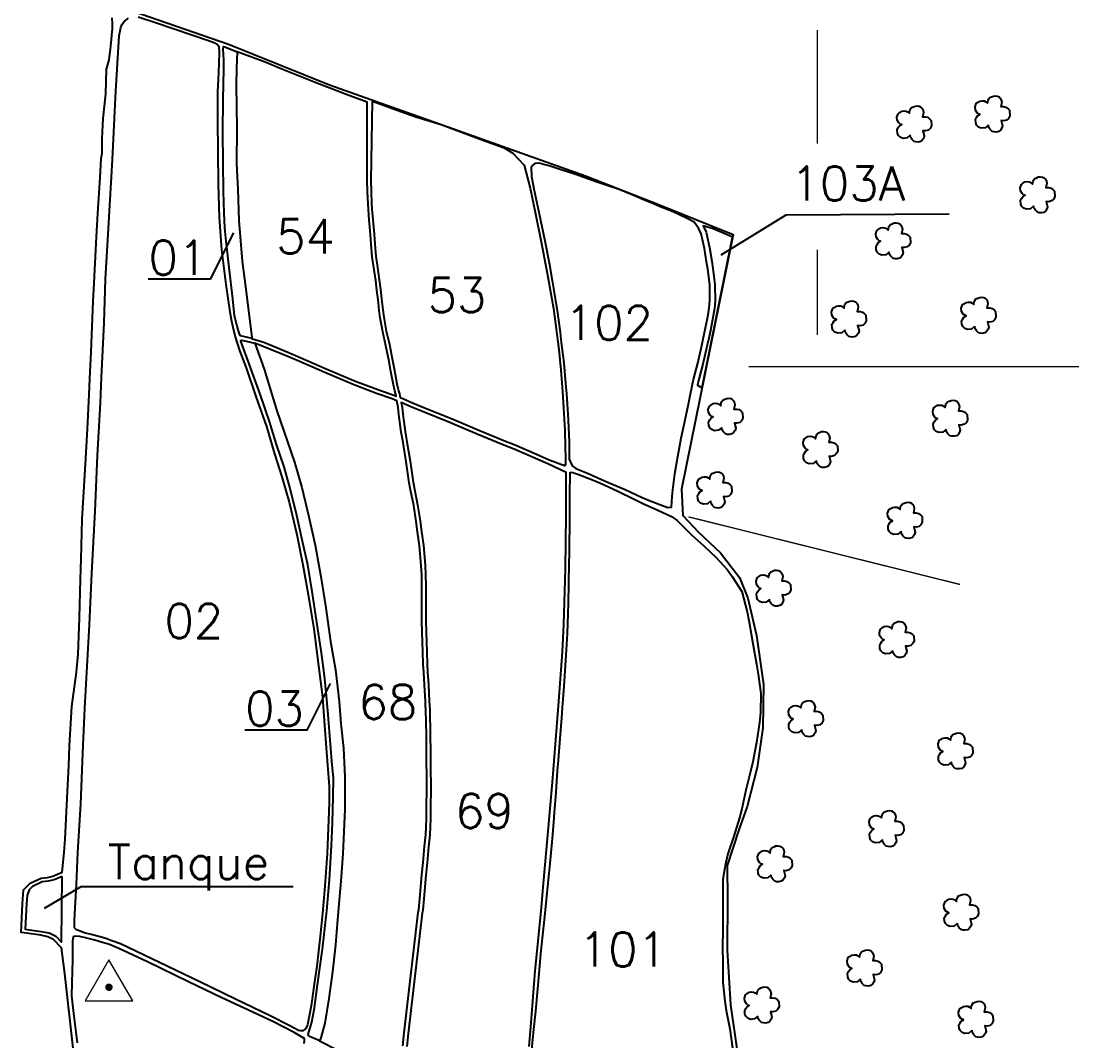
# Model space of a CAD drawing. Extents: x 724231 to 728431, y 7817664 to 7823604.
# Drawn here: x 725996 to 726793, y 7821088 to 7821862 of the extents above; entities that cross this region are included whole.
import ezdxf
from ezdxf.enums import TextEntityAlignment as Align

# ---------------------------------------------------------------- set-up
doc = ezdxf.new("R2010")
doc.units = 0
doc.header["$MEASUREMENT"] = 0
doc.linetypes.add('CONTINUO', pattern=[0])
for name, color, linetype, lineweight in [('0114000626', 1, 'Continuous', 25), ('0114000626001', 5, 'Continuous', 25), ('0114000626002', 5, 'Continuous', 25), ('0114000626003', 5, 'Continuous', 25), ('0114000626005', 5, 'Continuous', 25), ('0114000626053', 5, 'Continuous', 25), ('0114000626054', 5, 'Continuous', 25), ('0114000626068', 5, 'Continuous', 25), ('0114000626069', 5, 'Continuous', 25), ('0114000626101', 5, 'Continuous', 25), ('0114000626102', 5, 'Continuous', 25), ('0114000626103', 5, 'Continuous', 25), ('MALHA', 8, 'Continuous', 9), ('TEXTO_DIVERSOS', 7, 'Continuous', 5)]:
    doc.layers.add(name, color=color, linetype=linetype, lineweight=lineweight)
for name, color, linetype in [('_SIMBOLO ARVORE', 118, 'Continuous'), ('CERCA', 56, 'CONTINUO'), ('SEM PLANTIO', 30, 'Continuous'), ('TANQUE VINHAÇA', 7, 'Continuous'), ('texto', 7, 'Continuous'), ('TEXTO_NUN_TAL', 7, 'Continuous')]:
    doc.layers.add(name, color=color, linetype=linetype)
doc.styles.add('Simplex', font='simplex.shx')
doc.linetypes.add('CERCA_5000', pattern='A,25,-10,["+",Standard,S=8,R=45,X=-1.5,Y=-4.75],-4.5', length=39.5)

msp = doc.modelspace()

# ---------------------------------------------------------------- linework, layer by layer
at = {"linetype": 'Continuous'}
for points in [[(726527.11, 7821684.65), (726576.31, 7821715.16), (726699.94, 7821715.82)], [(726157.23, 7821701.46), (726139.53, 7821666.23), (726092.53, 7821666.23)], [(726230.51, 7821359.54), (726212.8, 7821324.31), (726165.8, 7821324.31)], [(726013.95, 7821189.26), (726041.65, 7821205.7), (726202.49, 7821205.7)]]:
    msp.add_lwpolyline(points, dxfattribs=at)
at = {"layer": '0114000626', "linetype": 'CONTINUO'}
msp.add_lwpolyline([(726073.72, 7821871.99), (726153.26, 7821844.5), (726229.98, 7821813.78), (726312.67, 7821784.35), (726424.15, 7821744.72), (726480.24, 7821722.73), (726536, 7821700.09), (726496.94, 7821507), (726497.97, 7821487.05), (726509.7, 7821474.32), (726526.46, 7821458.64), (726540.86, 7821440.12), (726547.15, 7821424.34), (726553.8, 7821396.12), (726559.05, 7821358.84), (726558.65, 7821325.86), (726554.31, 7821295.9), (726546.76, 7821266.37), (726540.38, 7821248.65), (726531.61, 7821221.5), (726531.87, 7821195.73), (726531.56, 7821157.41), (726534.18, 7821115.78), (726540.92, 7821068.61)], dxfattribs=at)
at = {"layer": '0114000626001', "linetype": 'Continuous'}
msp.add_lwpolyline([(726149.88, 7821832.56), (726149.21, 7821840.8), (726149.66, 7821842.64), (726150.66, 7821842.58), (726159.97, 7821838.72), (726159.35, 7821826.35), (726159.07, 7821813.38), (726159.63, 7821780.58), (726159.54, 7821754.06), (726160.35, 7821734.53), (726161.26, 7821710.74), (726163.69, 7821679.81), (726167.01, 7821654.66), (726171.08, 7821622.12), (726170.78, 7821621.46), (726169.07, 7821621.73), (726162.37, 7821623.4), (726161.66, 7821624.48), (726159.85, 7821630.56), (726157.98, 7821638.55), (726156.59, 7821651.45), (726153.91, 7821675.09), (726151.51, 7821695.04), (726150.69, 7821705.32), (726150.17, 7821716.67), (726149.69, 7821732.65), (726149.21, 7821754.8), (726149.06, 7821777.82), (726149.4, 7821802.62), (726149.74, 7821825.42)], close=True, dxfattribs=at)
at = {"layer": '0114000626002', "linetype": 'Continuous'}
msp.add_lwpolyline([(726084.81, 7821865.24), (726098.72, 7821860.8), (726138.2, 7821847.32), (726143.07, 7821845.43), (726144.8, 7821844.56), (726146.15, 7821843), (726146.37, 7821838.13), (726145.76, 7821822.84), (726145.06, 7821808.22), (726145.05, 7821786.26), (726145.34, 7821762.98), (726145.45, 7821738.69), (726146.27, 7821712.92), (726148.17, 7821688.39), (726151.28, 7821662.18), (726154.33, 7821641.47), (726155.59, 7821634.5), (726156.62, 7821629.88), (726158.53, 7821622.61), (726161.74, 7821612.16), (726166.76, 7821598.92), (726174.01, 7821577.39), (726182.23, 7821554.56), (726188.34, 7821533.8), (726193.95, 7821516.25), (726199.51, 7821497.12), (726205.29, 7821472.55), (726209.86, 7821449.66), (726213.84, 7821426.99), (726217.98, 7821401.01), (726221.58, 7821372.89), (726224.63, 7821349.35), (726225.99, 7821331.35), (726227.73, 7821307.49), (726229.64, 7821281.38), (726229.7, 7821269.14), (726229.21, 7821256.32), (726228.12, 7821230.76), (726226.54, 7821206.02), (726224.63, 7821185.27), (726222.83, 7821167.93), (726220.38, 7821145.32), (726218.69, 7821133.4), (726216.02, 7821115.25), (726213.24, 7821100.68), (726212.05, 7821098.07), (726211.12, 7821097.09), (726209.65, 7821096.22), (726208.34, 7821096.17), (726206.49, 7821096.55), (726199.96, 7821099.87), (726184.96, 7821107.66), (726158.66, 7821120.12), (726131.62, 7821133.26), (726100.94, 7821148.03), (726071.4, 7821162.09), (726065.02, 7821164.54), (726060.34, 7821166.23), (726056.15, 7821167.48), (726049.12, 7821169.28), (726043.82, 7821170.44), (726039.68, 7821172.18), (726037.99, 7821172.89), (726036.63, 7821174.35), (726036.71, 7821180.35), (726038.07, 7821207.15), (726039.22, 7821231.37), (726041.38, 7821268.25), (726043.04, 7821306.91), (726044.53, 7821340.86), (726046.01, 7821368.15), (726047.94, 7821404.01), (726049.78, 7821443.27), (726052.23, 7821490.32), (726054.15, 7821532.48), (726056.33, 7821572.44), (726057.09, 7821591.8), (726059.03, 7821633.04), (726060.21, 7821666.3), (726062.37, 7821704.62), (726065.32, 7821757.12), (726068.03, 7821808.87), (726070.14, 7821846.44), (726070.47, 7821850.8), (726071.66, 7821857.07), (726072.74, 7821859.67), (726074.52, 7821862.05), (726077.5, 7821864.16)], dxfattribs=at)
at = {"layer": '0114000626003', "linetype": 'Continuous'}
msp.add_lwpolyline([(726168.98, 7821602.01), (726163.72, 7821616.34), (726162.74, 7821619.31), (726162.83, 7821619.85), (726163.38, 7821620.05), (726173.25, 7821617.78), (726180.31, 7821598), (726190.05, 7821566.47), (726203.55, 7821527.48), (726208.94, 7821508.18), (726214.19, 7821486.06), (726218.99, 7821464.59), (726223.44, 7821440.84), (726227.1, 7821416.99), (726230.81, 7821391.56), (726234.62, 7821369.89), (726237.2, 7821345.98), (726238.63, 7821328.92), (726240.51, 7821310.56), (726241.7, 7821288.74), (726241.65, 7821275.72), (726241.65, 7821264.41), (726240.91, 7821247.33), (726240.02, 7821230.36), (726238.68, 7821209.58), (726236.9, 7821189.49), (726236.06, 7821180.59), (726234.52, 7821161.43), (726232.3, 7821140.9), (726229.53, 7821120.77), (726226.31, 7821102.06), (726223.35, 7821090.78), (726222.51, 7821088.69), (726221.32, 7821089.15), (726214.89, 7821091.92), (726214, 7821092.56), (726213.7, 7821093.35), (726216.62, 7821102.84), (726218.65, 7821113.58), (726220.98, 7821131.09), (726224.59, 7821158), (726227.9, 7821187.19), (726230.03, 7821210.74), (726231.56, 7821236.72), (726232.35, 7821253.84), (726232.85, 7821273.34), (726233, 7821287.69), (726231.86, 7821300.79), (726230.17, 7821320), (726228.84, 7821336.18), (726227.4, 7821353.15), (726226.27, 7821365.52), (726223.89, 7821382.78), (726220.23, 7821407.52), (726216.92, 7821429.49), (726213.45, 7821449.53), (726209.3, 7821468.53), (726204.6, 7821489.21), (726199.6, 7821509.3), (726195.49, 7821523.99), (726189.81, 7821540.91), (726184.81, 7821557.49), (726177.34, 7821579.16), (726171.35, 7821595.64)], close=True, dxfattribs=at)
at = {"layer": '0114000626005', "linetype": 'Continuous'}
msp.add_lwpolyline([(726210.77, 7821086.67), (726211.08, 7821088.84), (726211.08, 7821089.84), (726210.55, 7821090.74), (726203.26, 7821094.81), (726187.6, 7821102.91), (726168.55, 7821111.74), (726147.83, 7821121.36), (726122.95, 7821133.32), (726092.06, 7821148.56), (726070.15, 7821158.73), (726063.12, 7821161.58), (726057.78, 7821163.27), (726051.96, 7821164.96), (726044.93, 7821166.76), (726040.53, 7821167.82), (726037.57, 7821168.04), (726036.41, 7821167.82), (726035.51, 7821167.35), (726035.19, 7821164.07), (726035.14, 7821149.97), (726034.5, 7821132.49), (726034.34, 7821122.75), (726035.82, 7821109.28), (726038.52, 7821087.17)], dxfattribs=at)
at = {"layer": '0114000626053', "linetype": 'CONTINUO'}
msp.add_lwpolyline([(726262.54, 7821801.21), (726277.71, 7821795.73), (726295.47, 7821789.4), (726314.63, 7821783.49), (726334.83, 7821776.05), (726345.1, 7821772.08), (726362.42, 7821765.76), (726368.94, 7821761.91), (726377.72, 7821752.84), (726382.17, 7821735.25), (726386.31, 7821715.82), (726390.51, 7821694.54), (726394.99, 7821670.92), (726399.76, 7821643.96), (726403.8, 7821613), (726405.45, 7821597.16), (726406.74, 7821580.96), (726408.42, 7821551.71), (726408.81, 7821538.66), (726409.01, 7821530.91), (726409.01, 7821526), (726408.27, 7821524.64), (726396.57, 7821529.07), (726389.17, 7821532.16), (726371.27, 7821540.04), (726362.07, 7821543.72), (726343.19, 7821551.39), (726322.89, 7821560.05), (726301.63, 7821568.64), (726292.79, 7821572.32), (726283.79, 7821576.21), (726283.25, 7821579.35), (726282.38, 7821582.31), (726281.4, 7821586.64), (726279.2, 7821598.01), (726278.06, 7821604.29), (726275.73, 7821616.34), (726273.27, 7821626.88), (726271.45, 7821637.38), (726270.67, 7821642.99), (726270.02, 7821648.97), (726268.93, 7821658.43), (726267.96, 7821665.64), (726266.27, 7821676.95), (726265.39, 7821683.51), (726264.58, 7821693.07), (726264.02, 7821700.32), (726263.04, 7821711.45), (726262.45, 7821719.36), (726262.18, 7821723.59), (726261.81, 7821732.85), (726261.6, 7821741.19)], close=True, dxfattribs=at)
at = {"layer": '0114000626054', "linetype": 'CONTINUO'}
msp.add_lwpolyline([(726265.95, 7821658.05), (726264.99, 7821665.21), (726263.3, 7821676.53), (726262.4, 7821683.18), (726261.59, 7821692.83), (726261.03, 7821700.07), (726260.05, 7821711.21), (726259.45, 7821719.15), (726259.18, 7821723.44), (726258.81, 7821732.76), (726258.6, 7821741.17), (726258.58, 7821800.49), (726245.31, 7821805.4), (726219.22, 7821815.32), (726193.86, 7821825.62), (726181.07, 7821830.84), (726159.97, 7821838.72), (726159.35, 7821826.35), (726159.07, 7821813.38), (726159.63, 7821780.58), (726159.54, 7821754.06), (726160.35, 7821734.53), (726161.26, 7821710.74), (726163.69, 7821679.81), (726167.01, 7821654.66), (726171.08, 7821622.12), (726170.75, 7821621.39), (726180.09, 7821618.4), (726198.35, 7821610.94), (726207.85, 7821606.9), (726227.55, 7821598.17), (726248.91, 7821589.25), (726266.62, 7821582.47), (726278.69, 7821578.41), (726280.5, 7821577.63), (726280.33, 7821578.67), (726279.48, 7821581.56), (726278.46, 7821586.02), (726276.25, 7821597.45), (726275.11, 7821603.73), (726272.8, 7821615.71), (726270.33, 7821626.28), (726268.48, 7821636.91), (726267.69, 7821642.62), (726267.04, 7821648.63)], close=True, dxfattribs=at)
at = {"layer": '0114000626068', "linetype": 'CONTINUO'}
msp.add_lwpolyline([(726285.55, 7821084.68), (726286.53, 7821094.57), (726297.25, 7821186.01), (726297.72, 7821188.17), (726298.5, 7821196.59), (726300.09, 7821214.46), (726300.95, 7821223.78), (726301.48, 7821229.98), (726302.06, 7821236), (726302.95, 7821244.98), (726303.24, 7821250.93), (726303.46, 7821257), (726303.65, 7821263.14), (726303.65, 7821269.42), (726303.73, 7821275.87), (726303.75, 7821279.01), (726303.73, 7821285.22), (726303.69, 7821291.61), (726303.59, 7821298.18), (726303.57, 7821304.67), (726303.6, 7821307.81), (726303.43, 7821320.49), (726302.99, 7821339.67), (726302.86, 7821342.82), (726302.68, 7821346), (726302.13, 7821358.71), (726301.4, 7821367.95), (726301.01, 7821374.27), (726300.78, 7821383.54), (726300.5, 7821391.2), (726300, 7821406.22), (726300.1, 7821419), (726300.01, 7821433.96), (726299.88, 7821441.66), (726299.49, 7821449.15), (726298.17, 7821463.91), (726296.56, 7821476.36), (726295.7, 7821482.53), (726293.88, 7821494.68), (726291.38, 7821506.37), (726290.36, 7821511.74), (726288.06, 7821527.79), (726285.73, 7821542.33), (726284.44, 7821550.22), (726282.57, 7821563.53), (726282, 7821568.85), (726281.11, 7821574.1), (726277.62, 7821575.61), (726265.61, 7821579.65), (726247.8, 7821586.47), (726226.36, 7821595.41), (726206.65, 7821604.14), (726197.2, 7821608.17), (726173.25, 7821617.78), (726180.31, 7821598), (726190.05, 7821566.47), (726203.55, 7821527.48), (726208.94, 7821508.18), (726214.19, 7821486.06), (726218.99, 7821464.59), (726223.44, 7821440.84), (726227.1, 7821416.99), (726230.81, 7821391.56), (726234.62, 7821369.89), (726237.2, 7821345.98), (726238.63, 7821328.92), (726240.51, 7821310.56), (726241.7, 7821288.74), (726241.65, 7821275.72), (726241.65, 7821264.41), (726240.91, 7821247.33), (726240.02, 7821230.36), (726238.68, 7821209.58), (726236.9, 7821189.49), (726236.06, 7821180.59), (726234.52, 7821161.43), (726232.3, 7821140.9), (726229.53, 7821120.77), (726226.31, 7821102.06), (726223.35, 7821090.78), (726222.51, 7821088.69), (726236.24, 7821081.44)], dxfattribs=at)
at = {"layer": '0114000626069', "linetype": 'CONTINUO'}
msp.add_lwpolyline([(726381.51, 7821084.4), (726382.92, 7821102.29), (726385.85, 7821141.73), (726390.4, 7821186.82), (726392.38, 7821208.01), (726395.74, 7821247.66), (726398.98, 7821284.85), (726400.57, 7821303.88), (726403.71, 7821342.78), (726406.7, 7821383.7), (726407.73, 7821404.46), (726408.85, 7821446.59), (726409.37, 7821487.18), (726409.47, 7821501.74), (726409.39, 7821519.61), (726395.46, 7821526.29), (726387.99, 7821529.4), (726370.11, 7821537.28), (726360.95, 7821540.93), (726342.04, 7821548.62), (726321.74, 7821557.28), (726300.49, 7821565.87), (726291.62, 7821569.55), (726284.39, 7821572.68), (726284.98, 7821569.26), (726285.55, 7821563.9), (726287.41, 7821550.67), (726288.69, 7821542.81), (726291.02, 7821528.24), (726293.32, 7821512.23), (726294.32, 7821506.96), (726296.83, 7821495.22), (726298.67, 7821482.96), (726299.53, 7821476.76), (726301.15, 7821464.23), (726302.48, 7821449.36), (726302.88, 7821441.76), (726303, 7821434), (726303.1, 7821419), (726303, 7821406.26), (726303.5, 7821391.31), (726303.78, 7821383.63), (726304, 7821374.4), (726304.4, 7821368.16), (726305.12, 7821358.9), (726305.67, 7821346.16), (726305.86, 7821342.97), (726305.99, 7821339.77), (726306.43, 7821320.55), (726306.6, 7821307.81), (726306.57, 7821304.66), (726306.59, 7821298.2), (726306.69, 7821291.64), (726306.73, 7821285.23), (726306.75, 7821279.01), (726306.73, 7821275.84), (726306.65, 7821269.4), (726306.65, 7821263.1), (726306.46, 7821256.9), (726306.24, 7821250.8), (726305.94, 7821244.76), (726305.04, 7821235.71), (726304.47, 7821229.71), (726303.94, 7821223.51), (726303.07, 7821214.19), (726301.49, 7821196.32), (726300.69, 7821187.71), (726300.21, 7821185.52), (726289.51, 7821094.25), (726288.53, 7821084.34)], dxfattribs=at)
at = {"layer": '0114000626101', "linetype": 'CONTINUO', "flags": 128}
msp.add_lwpolyline([(726412.39, 7821519.84), (726414.41, 7821519.67), (726418.27, 7821518.39), (726429.44, 7821514.09), (726435.41, 7821511.56), (726448.13, 7821505.77), (726461.01, 7821499.37), (726467.16, 7821496.43), (726478.84, 7821491.1), (726489.42, 7821486.2), (726493.65, 7821483.23), (726504.72, 7821472.05), (726509.19, 7821468.12), (726513.77, 7821463.97), (726523.15, 7821455.21), (726531.46, 7821446.06), (726535.34, 7821440.88), (726542.56, 7821429.35), (726546.64, 7821414.04), (726548.33, 7821406.15), (726550.99, 7821389.93), (726553.8, 7821374.17), (726555, 7821366.61), (726556.99, 7821352.1), (726556.72, 7821337.55), (726556.09, 7821330.09), (726553.81, 7821314.83), (726550.97, 7821300.19), (726549.34, 7821292.97), (726545.7, 7821278.74), (726542.64, 7821264.62), (726540.82, 7821257.63), (726536.6, 7821243.8), (726532.07, 7821230.55), (726530.42, 7821223.96), (726529.37, 7821217.4), (726528.33, 7821210.84), (726528.23, 7821197.26), (726528.2, 7821189.95), (726528.18, 7821174.3), (726528.11, 7821157.9), (726528.14, 7821149.58), (726528.33, 7821132.72), (726529.75, 7821118.65), (726530.79, 7821111.66), (726533.51, 7821097.77), (726535.58, 7821082.92), (726536.44, 7821075.44), (726537.79, 7821060.39), (726538.13, 7821046.54), (726538.36, 7821040.13), (726538.96, 7821028.33), (726541.52, 7821014.04), (726542.73, 7821006.42), (726545, 7820990.23), (726546.92, 7820975.74), (726547.77, 7820968.82), (726549.24, 7820955.63), (726549.76, 7820941.68), (726549.78, 7820936.22), (726549.55, 7820932.27), (726548.11, 7820930.06), (726544.46, 7820930.52), (726541.18, 7820931.81), (726531.7, 7820936.5), (726519.43, 7820942.53), (726513.01, 7820945.72), (726499.63, 7820952.43), (726488.53, 7820958.15), (726482.41, 7820961.36), (726469.03, 7820968.46), (726454.46, 7820975.53), (726447.69, 7820978.92), (726435.19, 7820985.42), (726420.32, 7820993.45), (726413.57, 7820997.01), (726401.43, 7821003.26), (726389.9, 7821008.34), (726385.16, 7821010.48), (726377.74, 7821013.96), (726377.09, 7821019.34), (726377.24, 7821023.15), (726378.51, 7821033.03), (726380.25, 7821046.99), (726381.06, 7821054.59), (726382.52, 7821071.05), (726383.9, 7821086.97), (726384.66, 7821095), (726386.32, 7821111.18), (726387.96, 7821127.97), (726388.77, 7821136.67), (726390.36, 7821154.65), (726392.26, 7821173.51), (726393.2, 7821182.69), (726395.07, 7821200.59), (726396.59, 7821215.44), (726397.34, 7821223.2), (726398.8, 7821239.39), (726400.07, 7821254.23), (726400.68, 7821261.76), (726401.86, 7821277.06), (726402.93, 7821293.38), (726403.52, 7821301.54), (726404.8, 7821317.86), (726406.14, 7821333.53), (726406.78, 7821341.41), (726408, 7821357.22), (726409.47, 7821381.16), (726410.48, 7821397.22), (726410.97, 7821412.75), (726411.16, 7821420.3), (726411.73, 7821450.55), (726411.85, 7821458.22), (726412.17, 7821486.81), (726412.35, 7821505.68), (726412.4, 7821515.88)], close=True, dxfattribs=at)
at = {"layer": '0114000626102', "linetype": 'CONTINUO', "flags": 128}
msp.add_lwpolyline([(726389.01, 7821715.72), (726392.06, 7821701.38), (726393.56, 7821693.96), (726396.51, 7821678.65), (726399.17, 7821663.66), (726400.43, 7821656.1), (726402.83, 7821640.83), (726404.84, 7821625.94), (726405.78, 7821618.33), (726407.56, 7821602.79), (726409.02, 7821587.21), (726409.66, 7821579.41), (726410.76, 7821563.79), (726411.42, 7821548.84), (726411.63, 7821542.02), (726411.82, 7821529.66), (726414.05, 7821524.81), (726416.79, 7821522.7), (726425.55, 7821519.13), (726436.28, 7821514.25), (726441.99, 7821511.76), (726454.08, 7821506.68), (726467.06, 7821500.67), (726473.13, 7821498.09), (726484.43, 7821493.77), (726486.63, 7821492.97), (726489.3, 7821493.27), (726489.85, 7821501.41), (726490.35, 7821506.48), (726491.84, 7821518.63), (726494.11, 7821531.84), (726495.35, 7821538.69), (726496.7, 7821545.8), (726499.58, 7821559.67), (726502.2, 7821571.44), (726503.57, 7821577.99), (726504.89, 7821585.3), (726506.02, 7821590.23), (726509.19, 7821602.66), (726512.31, 7821615.99), (726513.7, 7821622.25), (726514.92, 7821628.09), (726517.03, 7821639.17), (726517.93, 7821644.4), (726518.37, 7821650), (726518.35, 7821661.93), (726516.81, 7821673.91), (726515.99, 7821679.42), (726514.29, 7821689.47), (726511.83, 7821700.6), (726509.92, 7821704.89), (726506.51, 7821709.6), (726502.33, 7821711.7), (726493.85, 7821715.81), (726489.39, 7821717.73), (726480.32, 7821721.5), (726475.71, 7821723.33), (726470.63, 7821725.42), (726459.54, 7821730.11), (726449.62, 7821734.22), (726444.28, 7821736.15), (726432.86, 7821739.77), (726421.57, 7821743.92), (726416.12, 7821745.81), (726405.58, 7821749.22), (726396.43, 7821752.16), (726392.43, 7821753.32), (726389.01, 7821754.17), (726385.8, 7821754.05), (726384.09, 7821752.61), (726382.78, 7821751.01), (726383.1, 7821744.14), (726385.27, 7821733.51), (726386.45, 7821727.82)], close=True, dxfattribs=at)
at = {"layer": '0114000626103'}
msp.add_lwpolyline([(726531.12, 7821700.13), (726520.85, 7821704.45), (726513.42, 7821706.75), (726515.61, 7821701.84), (726518.17, 7821690.22), (726519.9, 7821680.04), (726520.73, 7821674.45), (726522.3, 7821662.18), (726522.33, 7821649.84), (726521.86, 7821643.9), (726520.92, 7821638.46), (726518.8, 7821627.31), (726517.57, 7821621.41), (726516.17, 7821615.11), (726513.03, 7821601.72), (726509.86, 7821589.3), (726509.09, 7821585.92), (726511.63, 7821584.34), (726512.54, 7821584.09), (726535.62, 7821698.14)], close=True, dxfattribs=at)
at = {"layer": '_SIMBOLO ARVORE', "linetype": 'CONTINUO'}
for points in [[(726729.66, 7821783.04, 0), (726727.29, 7821781.05, 0), (726724.28, 7821780.71, 0), (726722.14, 7821781.54, 0), (726720.61, 7821783.04, 0), (726719.99, 7821784.75, 0), (726719.82, 7821787.28, 0), (726720.64, 7821788.88, 0), (726721.5, 7821790.06, 0), (726723.23, 7821791.23, 0), (726722.13, 7821791.59, 0), (726721.05, 7821792.48, 0), (726719.77, 7821794.5, 0), (726719.53, 7821796.9, 0), (726720.46, 7821799.4, 0), (726721.43, 7821800.29, 0), (726723.2, 7821801.37, 0), (726725.05, 7821801.62, 0), (726726.54, 7821801.41, 0), (726727.71, 7821800.87, 0), (726729, 7821799.72, 0), (726729.38, 7821801.91, 0), (726729.71, 7821802.79, 0), (726730.67, 7821804.01, 0), (726732.1, 7821804.53, 0), (726733.5, 7821805.15, 0), (726735.07, 7821805.29, 0), (726736.55, 7821805.08, 0), (726737.76, 7821804.44, 0), (726738.65, 7821803.48, 0), (726739.44, 7821801.93, 0), (726739.74, 7821800.2, 0), (726739.03, 7821797.13, 0), (726741.18, 7821797.17, 0), (726742.96, 7821796.74, 0), (726744.64, 7821795.41, 0), (726745.57, 7821794.35, 0), (726745.82, 7821790.12, 0), (726744.79, 7821788.23, 0), (726743.41, 7821786.96, 0), (726741.24, 7821786.39, 0), (726739.34, 7821786.55, 0), (726740.36, 7821782.6, 0), (726739.89, 7821780.92, 0), (726738.75, 7821779.31, 0), (726737.49, 7821778.31, 0), (726735.71, 7821777.88, 0), (726733.94, 7821777.98, 0), (726732.61, 7821778.36, 0), (726731.09, 7821779.85, 0), (726730.05, 7821781.2, 0), (726729.73, 7821783.25, 0)], [(726670.36, 7821775.37, 0), (726667.99, 7821773.39, 0), (726664.98, 7821773.04, 0), (726662.83, 7821773.87, 0), (726661.31, 7821775.37, 0), (726660.68, 7821777.08, 0), (726660.51, 7821779.61, 0), (726661.33, 7821781.21, 0), (726662.2, 7821782.39, 0), (726663.93, 7821783.56, 0), (726662.83, 7821783.92, 0), (726661.74, 7821784.81, 0), (726660.46, 7821786.83, 0), (726660.23, 7821789.23, 0), (726661.15, 7821791.73, 0), (726662.12, 7821792.62, 0), (726663.89, 7821793.7, 0), (726665.75, 7821793.95, 0), (726667.23, 7821793.74, 0), (726668.41, 7821793.2, 0), (726669.69, 7821792.05, 0), (726670.08, 7821794.24, 0), (726670.41, 7821795.12, 0), (726671.37, 7821796.34, 0), (726672.8, 7821796.86, 0), (726674.19, 7821797.48, 0), (726675.76, 7821797.62, 0), (726677.25, 7821797.41, 0), (726678.45, 7821796.77, 0), (726679.35, 7821795.81, 0), (726680.13, 7821794.26, 0), (726680.44, 7821792.53, 0), (726679.73, 7821789.46, 0), (726681.88, 7821789.5, 0), (726683.66, 7821789.07, 0), (726685.34, 7821787.74, 0), (726686.27, 7821786.68, 0), (726686.52, 7821782.45, 0), (726685.48, 7821780.56, 0), (726684.11, 7821779.29, 0), (726681.94, 7821778.72, 0), (726680.04, 7821778.88, 0), (726681.05, 7821774.93, 0), (726680.59, 7821773.25, 0), (726679.45, 7821771.64, 0), (726678.19, 7821770.64, 0), (726676.4, 7821770.21, 0), (726674.63, 7821770.31, 0), (726673.3, 7821770.69, 0), (726671.78, 7821772.18, 0), (726670.75, 7821773.53, 0), (726670.43, 7821775.58, 0)], [(726763.85, 7821721.68, 0), (726761.48, 7821719.7, 0), (726758.47, 7821719.35, 0), (726756.32, 7821720.18, 0), (726754.8, 7821721.68, 0), (726754.17, 7821723.39, 0), (726754, 7821725.92, 0), (726754.82, 7821727.52, 0), (726755.69, 7821728.7, 0), (726757.42, 7821729.87, 0), (726756.32, 7821730.23, 0), (726755.23, 7821731.12, 0), (726753.95, 7821733.14, 0), (726753.72, 7821735.54, 0), (726754.64, 7821738.04, 0), (726755.61, 7821738.93, 0), (726757.38, 7821740.01, 0), (726759.24, 7821740.26, 0), (726760.72, 7821740.05, 0), (726761.9, 7821739.51, 0), (726763.18, 7821738.36, 0), (726763.57, 7821740.55, 0), (726763.9, 7821741.43, 0), (726764.86, 7821742.65, 0), (726766.29, 7821743.17, 0), (726767.68, 7821743.79, 0), (726769.25, 7821743.93, 0), (726770.74, 7821743.72, 0), (726771.94, 7821743.09, 0), (726772.84, 7821742.12, 0), (726773.62, 7821740.57, 0), (726773.93, 7821738.84, 0), (726773.22, 7821735.77, 0), (726775.37, 7821735.81, 0), (726777.15, 7821735.38, 0), (726778.83, 7821734.05, 0), (726779.76, 7821732.99, 0), (726780.01, 7821728.76, 0), (726778.97, 7821726.87, 0), (726777.6, 7821725.61, 0), (726775.43, 7821725.03, 0), (726773.53, 7821725.19, 0), (726774.54, 7821721.24, 0), (726774.08, 7821719.56, 0), (726772.94, 7821717.96, 0), (726771.68, 7821716.95, 0), (726769.89, 7821716.52, 0), (726768.12, 7821716.62, 0), (726766.79, 7821717, 0), (726765.27, 7821718.49, 0), (726764.24, 7821719.84, 0), (726763.92, 7821721.89, 0)], [(726654.31, 7821686.82, 0), (726651.94, 7821684.83, 0), (726648.93, 7821684.48, 0), (726646.79, 7821685.32, 0), (726645.26, 7821686.81, 0), (726644.64, 7821688.53, 0), (726644.47, 7821691.06, 0), (726645.29, 7821692.65, 0), (726646.15, 7821693.84, 0), (726647.88, 7821695.01, 0), (726646.78, 7821695.36, 0), (726645.7, 7821696.26, 0), (726644.42, 7821698.28, 0), (726644.18, 7821700.68, 0), (726645.11, 7821703.17, 0), (726646.08, 7821704.07, 0), (726647.85, 7821705.15, 0), (726649.7, 7821705.4, 0), (726651.19, 7821705.19, 0), (726652.36, 7821704.65, 0), (726653.64, 7821703.5, 0), (726654.03, 7821705.69, 0), (726654.36, 7821706.57, 0), (726655.32, 7821707.78, 0), (726656.75, 7821708.31, 0), (726658.15, 7821708.93, 0), (726659.72, 7821709.07, 0), (726661.2, 7821708.86, 0), (726662.41, 7821708.22, 0), (726663.3, 7821707.25, 0), (726664.09, 7821705.71, 0), (726664.39, 7821703.98, 0), (726663.68, 7821700.91, 0), (726665.83, 7821700.94, 0), (726667.61, 7821700.52, 0), (726669.29, 7821699.19, 0), (726670.22, 7821698.12, 0), (726670.47, 7821693.9, 0), (726669.44, 7821692, 0), (726668.06, 7821690.74, 0), (726665.89, 7821690.16, 0), (726663.99, 7821690.33, 0), (726665.01, 7821686.38, 0), (726664.54, 7821684.7, 0), (726663.4, 7821683.09, 0), (726662.14, 7821682.09, 0), (726660.36, 7821681.65, 0), (726658.59, 7821681.76, 0), (726657.26, 7821682.14, 0), (726655.74, 7821683.63, 0), (726654.7, 7821684.98, 0), (726654.38, 7821687.02, 0)], [(726620.82, 7821627.55, 0), (726618.45, 7821625.56, 0), (726615.44, 7821625.22, 0), (726613.3, 7821626.05, 0), (726611.78, 7821627.55, 0), (726611.15, 7821629.26, 0), (726610.98, 7821631.79, 0), (726611.8, 7821633.39, 0), (726612.66, 7821634.57, 0), (726614.4, 7821635.74, 0), (726613.29, 7821636.1, 0), (726612.21, 7821636.99, 0), (726610.93, 7821639.01, 0), (726610.7, 7821641.41, 0), (726611.62, 7821643.91, 0), (726612.59, 7821644.8, 0), (726614.36, 7821645.88, 0), (726616.21, 7821646.13, 0), (726617.7, 7821645.92, 0), (726618.87, 7821645.38, 0), (726620.16, 7821644.23, 0), (726620.54, 7821646.42, 0), (726620.87, 7821647.3, 0), (726621.83, 7821648.52, 0), (726623.26, 7821649.04, 0), (726624.66, 7821649.66, 0), (726626.23, 7821649.8, 0), (726627.71, 7821649.59, 0), (726628.92, 7821648.95, 0), (726629.81, 7821647.99, 0), (726630.6, 7821646.44, 0), (726630.91, 7821644.71, 0), (726630.19, 7821641.64, 0), (726632.34, 7821641.68, 0), (726634.12, 7821641.25, 0), (726635.8, 7821639.92, 0), (726636.73, 7821638.86, 0), (726636.98, 7821634.63, 0), (726635.95, 7821632.74, 0), (726634.57, 7821631.47, 0), (726632.4, 7821630.9, 0), (726630.5, 7821631.06, 0), (726631.52, 7821627.11, 0), (726631.05, 7821625.43, 0), (726629.91, 7821623.82, 0), (726628.65, 7821622.82, 0), (726626.87, 7821622.38, 0), (726625.1, 7821622.49, 0), (726623.77, 7821622.87, 0), (726622.25, 7821624.36, 0), (726621.21, 7821625.71, 0), (726620.89, 7821627.76, 0)], [(726719.19, 7821630.34, 0), (726716.83, 7821628.35, 0), (726713.82, 7821628.01, 0), (726711.67, 7821628.84, 0), (726710.15, 7821630.33, 0), (726709.52, 7821632.05, 0), (726709.35, 7821634.58, 0), (726710.17, 7821636.18, 0), (726711.04, 7821637.36, 0), (726712.77, 7821638.53, 0), (726711.67, 7821638.88, 0), (726710.58, 7821639.78, 0), (726709.3, 7821641.8, 0), (726709.07, 7821644.2, 0), (726709.99, 7821646.7, 0), (726710.96, 7821647.59, 0), (726712.73, 7821648.67, 0), (726714.59, 7821648.92, 0), (726716.07, 7821648.71, 0), (726717.24, 7821648.17, 0), (726718.53, 7821647.02, 0), (726718.92, 7821649.21, 0), (726719.24, 7821650.09, 0), (726720.2, 7821651.3, 0), (726721.63, 7821651.83, 0), (726723.03, 7821652.45, 0), (726724.6, 7821652.59, 0), (726726.08, 7821652.38, 0), (726727.29, 7821651.74, 0), (726728.19, 7821650.78, 0), (726728.97, 7821649.23, 0), (726729.28, 7821647.5, 0), (726728.57, 7821644.43, 0), (726730.72, 7821644.47, 0), (726732.5, 7821644.04, 0), (726734.17, 7821642.71, 0), (726735.11, 7821641.65, 0), (726735.36, 7821637.42, 0), (726734.32, 7821635.52, 0), (726732.94, 7821634.26, 0), (726730.78, 7821633.68, 0), (726728.88, 7821633.85, 0), (726729.89, 7821629.9, 0), (726729.43, 7821628.22, 0), (726728.28, 7821626.61, 0), (726727.03, 7821625.61, 0), (726725.24, 7821625.17, 0), (726723.47, 7821625.28, 0), (726722.14, 7821625.66, 0), (726720.62, 7821627.15, 0), (726719.59, 7821628.5, 0), (726719.27, 7821630.55, 0)], [(726527.33, 7821553.64, 0), (726524.96, 7821551.65, 0), (726521.95, 7821551.31, 0), (726519.81, 7821552.14, 0), (726518.29, 7821553.64, 0), (726517.66, 7821555.35, 0), (726517.49, 7821557.88, 0), (726518.31, 7821559.48, 0), (726519.17, 7821560.66, 0), (726520.91, 7821561.83, 0), (726519.8, 7821562.19, 0), (726518.72, 7821563.08, 0), (726517.44, 7821565.1, 0), (726517.21, 7821567.5, 0), (726518.13, 7821570, 0), (726519.1, 7821570.89, 0), (726520.87, 7821571.97, 0), (726522.72, 7821572.22, 0), (726524.21, 7821572.01, 0), (726525.38, 7821571.47, 0), (726526.67, 7821570.32, 0), (726527.05, 7821572.51, 0), (726527.38, 7821573.39, 0), (726528.34, 7821574.61, 0), (726529.77, 7821575.13, 0), (726531.17, 7821575.75, 0), (726532.74, 7821575.89, 0), (726534.22, 7821575.68, 0), (726535.43, 7821575.04, 0), (726536.32, 7821574.08, 0), (726537.11, 7821572.53, 0), (726537.42, 7821570.8, 0), (726536.7, 7821567.73, 0), (726538.85, 7821567.77, 0), (726540.63, 7821567.34, 0), (726542.31, 7821566.01, 0), (726543.24, 7821564.95, 0), (726543.49, 7821560.72, 0), (726542.46, 7821558.83, 0), (726541.08, 7821557.56, 0), (726538.91, 7821556.99, 0), (726537.01, 7821557.15, 0), (726538.03, 7821553.2, 0), (726537.56, 7821551.52, 0), (726536.42, 7821549.91, 0), (726535.16, 7821548.91, 0), (726533.38, 7821548.47, 0), (726531.61, 7821548.58, 0), (726530.28, 7821548.96, 0), (726528.76, 7821550.45, 0), (726527.72, 7821551.8, 0), (726527.4, 7821553.85, 0)], [(726697.57, 7821552.25, 0), (726695.2, 7821550.26, 0), (726692.19, 7821549.91, 0), (726690.04, 7821550.75, 0), (726688.52, 7821552.24, 0), (726687.89, 7821553.95, 0), (726687.72, 7821556.48, 0), (726688.54, 7821558.08, 0), (726689.41, 7821559.26, 0), (726691.14, 7821560.44, 0), (726690.04, 7821560.79, 0), (726688.95, 7821561.69, 0), (726687.67, 7821563.7, 0), (726687.44, 7821566.1, 0), (726688.36, 7821568.6, 0), (726689.33, 7821569.5, 0), (726691.1, 7821570.58, 0), (726692.96, 7821570.83, 0), (726694.44, 7821570.62, 0), (726695.61, 7821570.07, 0), (726696.9, 7821568.92, 0), (726697.29, 7821571.12, 0), (726697.61, 7821571.99, 0), (726698.58, 7821573.21, 0), (726700.01, 7821573.74, 0), (726701.4, 7821574.36, 0), (726702.97, 7821574.5, 0), (726704.46, 7821574.29, 0), (726705.66, 7821573.65, 0), (726706.56, 7821572.68, 0), (726707.34, 7821571.13, 0), (726707.65, 7821569.41, 0), (726706.94, 7821566.34, 0), (726709.09, 7821566.37, 0), (726710.87, 7821565.94, 0), (726712.55, 7821564.61, 0), (726713.48, 7821563.55, 0), (726713.73, 7821559.32, 0), (726712.69, 7821557.43, 0), (726711.32, 7821556.17, 0), (726709.15, 7821555.59, 0), (726707.25, 7821555.76, 0), (726708.26, 7821551.81, 0), (726707.8, 7821550.13, 0), (726706.66, 7821548.52, 0), (726705.4, 7821547.52, 0), (726703.61, 7821547.08, 0), (726701.84, 7821547.19, 0), (726700.51, 7821547.56, 0), (726698.99, 7821549.06, 0), (726697.96, 7821550.41, 0), (726697.64, 7821552.45, 0)], [(726599.19, 7821528.54, 0), (726596.82, 7821526.55, 0), (726593.81, 7821526.21, 0), (726591.67, 7821527.04, 0), (726590.15, 7821528.53, 0), (726589.52, 7821530.25, 0), (726589.35, 7821532.78, 0), (726590.17, 7821534.38, 0), (726591.03, 7821535.56, 0), (726592.77, 7821536.73, 0), (726591.66, 7821537.08, 0), (726590.58, 7821537.98, 0), (726589.3, 7821540, 0), (726589.07, 7821542.4, 0), (726589.99, 7821544.9, 0), (726590.96, 7821545.79, 0), (726592.73, 7821546.87, 0), (726594.58, 7821547.12, 0), (726596.07, 7821546.91, 0), (726597.24, 7821546.37, 0), (726598.53, 7821545.22, 0), (726598.91, 7821547.41, 0), (726599.24, 7821548.29, 0), (726600.2, 7821549.5, 0), (726601.63, 7821550.03, 0), (726603.03, 7821550.65, 0), (726604.6, 7821550.79, 0), (726606.08, 7821550.58, 0), (726607.29, 7821549.94, 0), (726608.19, 7821548.97, 0), (726608.97, 7821547.43, 0), (726609.28, 7821545.7, 0), (726608.56, 7821542.63, 0), (726610.72, 7821542.66, 0), (726612.5, 7821542.24, 0), (726614.17, 7821540.91, 0), (726615.1, 7821539.84, 0), (726615.36, 7821535.62, 0), (726614.32, 7821533.72, 0), (726612.94, 7821532.46, 0), (726610.77, 7821531.88, 0), (726608.87, 7821532.05, 0), (726609.89, 7821528.1, 0), (726609.42, 7821526.42, 0), (726608.28, 7821524.81, 0), (726607.03, 7821523.81, 0), (726605.24, 7821523.37, 0), (726603.47, 7821523.48, 0), (726602.14, 7821523.86, 0), (726600.62, 7821525.35, 0), (726599.58, 7821526.7, 0), (726599.27, 7821528.74, 0)], [(726518.96, 7821497.86, 0), (726516.59, 7821495.87, 0), (726513.58, 7821495.53, 0), (726511.43, 7821496.36, 0), (726509.91, 7821497.85, 0), (726509.28, 7821499.57, 0), (726509.11, 7821502.1, 0), (726509.93, 7821503.7, 0), (726510.8, 7821504.88, 0), (726512.53, 7821506.05, 0), (726511.43, 7821506.4, 0), (726510.34, 7821507.3, 0), (726509.06, 7821509.32, 0), (726508.83, 7821511.72, 0), (726509.76, 7821514.22, 0), (726510.73, 7821515.11, 0), (726512.49, 7821516.19, 0), (726514.35, 7821516.44, 0), (726515.83, 7821516.23, 0), (726517.01, 7821515.69, 0), (726518.29, 7821514.54, 0), (726518.68, 7821516.73, 0), (726519.01, 7821517.61, 0), (726519.97, 7821518.82, 0), (726521.4, 7821519.35, 0), (726522.79, 7821519.97, 0), (726524.36, 7821520.11, 0), (726525.85, 7821519.9, 0), (726527.06, 7821519.26, 0), (726527.95, 7821518.3, 0), (726528.74, 7821516.75, 0), (726529.04, 7821515.02, 0), (726528.33, 7821511.95, 0), (726530.48, 7821511.99, 0), (726532.26, 7821511.56, 0), (726533.94, 7821510.23, 0), (726534.87, 7821509.17, 0), (726535.12, 7821504.94, 0), (726534.08, 7821503.04, 0), (726532.71, 7821501.78, 0), (726530.54, 7821501.2, 0), (726528.64, 7821501.37, 0), (726529.65, 7821497.42, 0), (726529.19, 7821495.74, 0), (726528.05, 7821494.13, 0), (726526.79, 7821493.13, 0), (726525, 7821492.69, 0), (726523.23, 7821492.8, 0), (726521.91, 7821493.18, 0), (726520.38, 7821494.67, 0), (726519.35, 7821496.02, 0), (726519.03, 7821498.07, 0)], [(726663.38, 7821474.85, 0), (726661.01, 7821472.86, 0), (726658, 7821472.52, 0), (726655.86, 7821473.35, 0), (726654.33, 7821474.84, 0), (726653.71, 7821476.56, 0), (726653.54, 7821479.09, 0), (726654.36, 7821480.69, 0), (726655.22, 7821481.87, 0), (726656.95, 7821483.04, 0), (726655.85, 7821483.39, 0), (726654.76, 7821484.29, 0), (726653.49, 7821486.31, 0), (726653.25, 7821488.71, 0), (726654.18, 7821491.21, 0), (726655.15, 7821492.1, 0), (726656.92, 7821493.18, 0), (726658.77, 7821493.43, 0), (726660.26, 7821493.22, 0), (726661.43, 7821492.68, 0), (726662.71, 7821491.53, 0), (726663.1, 7821493.72, 0), (726663.43, 7821494.6, 0), (726664.39, 7821495.81, 0), (726665.82, 7821496.34, 0), (726667.22, 7821496.96, 0), (726668.79, 7821497.1, 0), (726670.27, 7821496.89, 0), (726671.48, 7821496.25, 0), (726672.37, 7821495.29, 0), (726673.16, 7821493.74, 0), (726673.46, 7821492.01, 0), (726672.75, 7821488.94, 0), (726674.9, 7821488.98, 0), (726676.68, 7821488.55, 0), (726678.36, 7821487.22, 0), (726679.29, 7821486.16, 0), (726679.54, 7821481.93, 0), (726678.51, 7821480.03, 0), (726677.13, 7821478.77, 0), (726674.96, 7821478.19, 0), (726673.06, 7821478.36, 0), (726674.08, 7821474.41, 0), (726673.61, 7821472.73, 0), (726672.47, 7821471.12, 0), (726671.21, 7821470.12, 0), (726669.43, 7821469.68, 0), (726667.66, 7821469.79, 0), (726666.33, 7821470.17, 0), (726664.81, 7821471.66, 0), (726663.77, 7821473.01, 0), (726663.45, 7821475.06, 0)], [(726563.6, 7821423.38, 0), (726561.23, 7821421.39, 0), (726558.22, 7821421.05, 0), (726556.08, 7821421.88, 0), (726554.56, 7821423.38, 0), (726553.93, 7821425.09, 0), (726553.76, 7821427.62, 0), (726554.58, 7821429.22, 0), (726555.44, 7821430.4, 0), (726557.18, 7821431.57, 0), (726556.07, 7821431.93, 0), (726554.99, 7821432.82, 0), (726553.71, 7821434.84, 0), (726553.48, 7821437.24, 0), (726554.4, 7821439.74, 0), (726555.37, 7821440.63, 0), (726557.14, 7821441.71, 0), (726558.99, 7821441.96, 0), (726560.48, 7821441.75, 0), (726561.65, 7821441.21, 0), (726562.94, 7821440.06, 0), (726563.32, 7821442.25, 0), (726563.65, 7821443.13, 0), (726564.61, 7821444.35, 0), (726566.04, 7821444.87, 0), (726567.44, 7821445.49, 0), (726569.01, 7821445.63, 0), (726570.49, 7821445.42, 0), (726571.7, 7821444.78, 0), (726572.59, 7821443.82, 0), (726573.38, 7821442.27, 0), (726573.69, 7821440.54, 0), (726572.97, 7821437.47, 0), (726575.12, 7821437.51, 0), (726576.9, 7821437.08, 0), (726578.58, 7821435.75, 0), (726579.51, 7821434.69, 0), (726579.76, 7821430.46, 0), (726578.73, 7821428.57, 0), (726577.35, 7821427.3, 0), (726575.18, 7821426.73, 0), (726573.28, 7821426.89, 0), (726574.3, 7821422.94, 0), (726573.83, 7821421.26, 0), (726572.69, 7821419.65, 0), (726571.43, 7821418.65, 0), (726569.65, 7821418.21, 0), (726567.88, 7821418.32, 0), (726566.55, 7821418.7, 0), (726565.03, 7821420.19, 0), (726563.99, 7821421.54, 0), (726563.67, 7821423.59, 0)], [(726657.08, 7821384.46, 0), (726654.71, 7821382.47, 0), (726651.7, 7821382.12, 0), (726649.56, 7821382.96, 0), (726648.03, 7821384.45, 0), (726647.4, 7821386.16, 0), (726647.23, 7821388.69, 0), (726648.06, 7821390.29, 0), (726648.92, 7821391.47, 0), (726650.65, 7821392.65, 0), (726649.55, 7821393, 0), (726648.46, 7821393.9, 0), (726647.18, 7821395.91, 0), (726646.95, 7821398.31, 0), (726647.88, 7821400.81, 0), (726648.85, 7821401.71, 0), (726650.61, 7821402.79, 0), (726652.47, 7821403.04, 0), (726653.95, 7821402.82, 0), (726655.13, 7821402.28, 0), (726656.41, 7821401.13, 0), (726656.8, 7821403.33, 0), (726657.13, 7821404.2, 0), (726658.09, 7821405.42, 0), (726659.52, 7821405.94, 0), (726660.91, 7821406.56, 0), (726662.48, 7821406.71, 0), (726663.97, 7821406.5, 0), (726665.18, 7821405.86, 0), (726666.07, 7821404.89, 0), (726666.86, 7821403.34, 0), (726667.16, 7821401.62, 0), (726666.45, 7821398.55, 0), (726668.6, 7821398.58, 0), (726670.38, 7821398.15, 0), (726672.06, 7821396.82, 0), (726672.99, 7821395.76, 0), (726673.24, 7821391.53, 0), (726672.2, 7821389.64, 0), (726670.83, 7821388.38, 0), (726668.66, 7821387.8, 0), (726666.76, 7821387.97, 0), (726667.77, 7821384.02, 0), (726667.31, 7821382.34, 0), (726666.17, 7821380.73, 0), (726664.91, 7821379.73, 0), (726663.13, 7821379.29, 0), (726661.35, 7821379.4, 0), (726660.03, 7821379.77, 0), (726658.5, 7821381.27, 0), (726657.47, 7821382.62, 0), (726657.15, 7821384.66, 0)], [(726588.08, 7821324.4, 0), (726585.71, 7821322.41, 0), (726582.7, 7821322.07, 0), (726580.56, 7821322.9, 0), (726579.04, 7821324.39, 0), (726578.41, 7821326.11, 0), (726578.24, 7821328.64, 0), (726579.06, 7821330.24, 0), (726579.93, 7821331.42, 0), (726581.66, 7821332.59, 0), (726580.56, 7821332.94, 0), (726579.47, 7821333.84, 0), (726578.19, 7821335.86, 0), (726577.96, 7821338.26, 0), (726578.88, 7821340.76, 0), (726579.85, 7821341.65, 0), (726581.62, 7821342.73, 0), (726583.47, 7821342.98, 0), (726584.96, 7821342.77, 0), (726586.13, 7821342.23, 0), (726587.42, 7821341.08, 0), (726587.8, 7821343.27, 0), (726588.13, 7821344.15, 0), (726589.09, 7821345.36, 0), (726590.52, 7821345.89, 0), (726591.92, 7821346.51, 0), (726593.49, 7821346.65, 0), (726594.97, 7821346.44, 0), (726596.18, 7821345.8, 0), (726597.08, 7821344.83, 0), (726597.86, 7821343.29, 0), (726598.17, 7821341.56, 0), (726597.45, 7821338.49, 0), (726599.61, 7821338.52, 0), (726601.39, 7821338.1, 0), (726603.06, 7821336.77, 0), (726603.99, 7821335.7, 0), (726604.25, 7821331.48, 0), (726603.21, 7821329.58, 0), (726601.83, 7821328.32, 0), (726599.66, 7821327.74, 0), (726597.76, 7821327.91, 0), (726598.78, 7821323.96, 0), (726598.31, 7821322.28, 0), (726597.17, 7821320.67, 0), (726595.92, 7821319.67, 0), (726594.13, 7821319.23, 0), (726592.36, 7821319.34, 0), (726591.03, 7821319.72, 0), (726589.51, 7821321.21, 0), (726588.47, 7821322.56, 0), (726588.16, 7821324.6, 0)], [(726701.59, 7821299.93, 0), (726699.22, 7821297.95, 0), (726696.21, 7821297.6, 0), (726694.07, 7821298.43, 0), (726692.55, 7821299.93, 0), (726691.92, 7821301.64, 0), (726691.75, 7821304.17, 0), (726692.57, 7821305.77, 0), (726693.43, 7821306.95, 0), (726695.17, 7821308.12, 0), (726694.06, 7821308.48, 0), (726692.98, 7821309.37, 0), (726691.7, 7821311.39, 0), (726691.47, 7821313.79, 0), (726692.39, 7821316.29, 0), (726693.36, 7821317.18, 0), (726695.13, 7821318.26, 0), (726696.98, 7821318.51, 0), (726698.47, 7821318.3, 0), (726699.64, 7821317.76, 0), (726700.93, 7821316.61, 0), (726701.31, 7821318.8, 0), (726701.64, 7821319.68, 0), (726702.6, 7821320.9, 0), (726704.03, 7821321.42, 0), (726705.43, 7821322.04, 0), (726707, 7821322.18, 0), (726708.48, 7821321.97, 0), (726709.69, 7821321.34, 0), (726710.58, 7821320.37, 0), (726711.37, 7821318.82, 0), (726711.68, 7821317.09, 0), (726710.96, 7821314.02, 0), (726713.11, 7821314.06, 0), (726714.89, 7821313.63, 0), (726716.57, 7821312.3, 0), (726717.5, 7821311.24, 0), (726717.75, 7821307.01, 0), (726716.72, 7821305.12, 0), (726715.34, 7821303.86, 0), (726713.17, 7821303.28, 0), (726711.27, 7821303.44, 0), (726712.29, 7821299.49, 0), (726711.82, 7821297.81, 0), (726710.68, 7821296.21, 0), (726709.42, 7821295.2, 0), (726707.64, 7821294.77, 0), (726705.87, 7821294.87, 0), (726704.54, 7821295.25, 0), (726703.02, 7821296.74, 0), (726701.98, 7821298.09, 0), (726701.67, 7821300.14, 0)], [(726649.29, 7821240.99, 0), (726646.92, 7821239, 0), (726643.91, 7821238.65, 0), (726641.77, 7821239.49, 0), (726640.24, 7821240.98, 0), (726639.62, 7821242.7, 0), (726639.44, 7821245.23, 0), (726640.27, 7821246.82, 0), (726641.13, 7821248, 0), (726642.86, 7821249.18, 0), (726641.76, 7821249.53, 0), (726640.67, 7821250.43, 0), (726639.39, 7821252.45, 0), (726639.16, 7821254.85, 0), (726640.09, 7821257.34, 0), (726641.06, 7821258.24, 0), (726642.82, 7821259.32, 0), (726644.68, 7821259.57, 0), (726646.16, 7821259.36, 0), (726647.34, 7821258.81, 0), (726648.62, 7821257.67, 0), (726649.01, 7821259.86, 0), (726649.34, 7821260.74, 0), (726650.3, 7821261.95, 0), (726651.73, 7821262.48, 0), (726653.12, 7821263.1, 0), (726654.69, 7821263.24, 0), (726656.18, 7821263.03, 0), (726657.39, 7821262.39, 0), (726658.28, 7821261.42, 0), (726659.07, 7821259.87, 0), (726659.37, 7821258.15, 0), (726658.66, 7821255.08, 0), (726660.81, 7821255.11, 0), (726662.59, 7821254.69, 0), (726664.27, 7821253.36, 0), (726665.2, 7821252.29, 0), (726665.45, 7821248.06, 0), (726664.41, 7821246.17, 0), (726663.04, 7821244.91, 0), (726660.87, 7821244.33, 0), (726658.97, 7821244.5, 0), (726659.98, 7821240.55, 0), (726659.52, 7821238.87, 0), (726658.38, 7821237.26, 0), (726657.12, 7821236.26, 0), (726655.34, 7821235.82, 0), (726653.56, 7821235.93, 0), (726652.24, 7821236.31, 0), (726650.71, 7821237.8, 0), (726649.68, 7821239.15, 0), (726649.36, 7821241.19, 0)], [(726564.71, 7821214.3, 0), (726562.35, 7821212.31, 0), (726559.34, 7821211.96, 0), (726557.19, 7821212.8, 0), (726555.67, 7821214.29, 0), (726555.04, 7821216, 0), (726554.87, 7821218.53, 0), (726555.69, 7821220.13, 0), (726556.56, 7821221.31, 0), (726558.29, 7821222.49, 0), (726557.19, 7821222.84, 0), (726556.1, 7821223.74, 0), (726554.82, 7821225.75, 0), (726554.59, 7821228.15, 0), (726555.51, 7821230.65, 0), (726556.48, 7821231.55, 0), (726558.25, 7821232.63, 0), (726560.11, 7821232.88, 0), (726561.59, 7821232.66, 0), (726562.76, 7821232.12, 0), (726564.05, 7821230.97, 0), (726564.43, 7821233.17, 0), (726564.76, 7821234.04, 0), (726565.72, 7821235.26, 0), (726567.15, 7821235.79, 0), (726568.55, 7821236.4, 0), (726570.12, 7821236.55, 0), (726571.6, 7821236.34, 0), (726572.81, 7821235.7, 0), (726573.71, 7821234.73, 0), (726574.49, 7821233.18, 0), (726574.8, 7821231.46, 0), (726574.09, 7821228.39, 0), (726576.24, 7821228.42, 0), (726578.02, 7821227.99, 0), (726579.69, 7821226.66, 0), (726580.62, 7821225.6, 0), (726580.88, 7821221.37, 0), (726579.84, 7821219.48, 0), (726578.46, 7821218.22, 0), (726576.29, 7821217.64, 0), (726574.39, 7821217.81, 0), (726575.41, 7821213.86, 0), (726574.94, 7821212.18, 0), (726573.8, 7821210.57, 0), (726572.55, 7821209.57, 0), (726570.76, 7821209.13, 0), (726568.99, 7821209.24, 0), (726567.66, 7821209.61, 0), (726566.14, 7821211.11, 0), (726565.1, 7821212.46, 0), (726564.79, 7821214.5, 0)], [(726706.04, 7821177.6, 0), (726703.67, 7821175.61, 0), (726700.66, 7821175.26, 0), (726698.52, 7821176.09, 0), (726697, 7821177.59, 0), (726696.37, 7821179.3, 0), (726696.2, 7821181.83, 0), (726697.02, 7821183.43, 0), (726697.89, 7821184.61, 0), (726699.62, 7821185.79, 0), (726698.52, 7821186.14, 0), (726697.43, 7821187.04, 0), (726696.15, 7821189.05, 0), (726695.92, 7821191.45, 0), (726696.84, 7821193.95, 0), (726697.81, 7821194.85, 0), (726699.58, 7821195.93, 0), (726701.43, 7821196.18, 0), (726702.92, 7821195.96, 0), (726704.09, 7821195.42, 0), (726705.38, 7821194.27, 0), (726705.76, 7821196.47, 0), (726706.09, 7821197.34, 0), (726707.05, 7821198.56, 0), (726708.48, 7821199.08, 0), (726709.88, 7821199.7, 0), (726711.45, 7821199.85, 0), (726712.93, 7821199.64, 0), (726714.14, 7821199, 0), (726715.04, 7821198.03, 0), (726715.82, 7821196.48, 0), (726716.13, 7821194.76, 0), (726715.41, 7821191.69, 0), (726717.57, 7821191.72, 0), (726719.35, 7821191.29, 0), (726721.02, 7821189.96, 0), (726721.95, 7821188.9, 0), (726722.21, 7821184.67, 0), (726721.17, 7821182.78, 0), (726719.79, 7821181.52, 0), (726717.62, 7821180.94, 0), (726715.72, 7821181.11, 0), (726716.74, 7821177.16, 0), (726716.27, 7821175.48, 0), (726715.13, 7821173.87, 0), (726713.88, 7821172.87, 0), (726712.09, 7821172.43, 0), (726710.32, 7821172.54, 0), (726708.99, 7821172.91, 0), (726707.47, 7821174.41, 0), (726706.43, 7821175.76, 0), (726706.12, 7821177.8, 0)], [(726632.6, 7821135.34, 0), (726630.23, 7821133.35, 0), (726627.22, 7821133, 0), (726625.07, 7821133.83, 0), (726623.55, 7821135.33, 0), (726622.92, 7821137.04, 0), (726622.75, 7821139.57, 0), (726623.57, 7821141.17, 0), (726624.44, 7821142.35, 0), (726626.17, 7821143.53, 0), (726625.07, 7821143.88, 0), (726623.98, 7821144.78, 0), (726622.7, 7821146.79, 0), (726622.47, 7821149.19, 0), (726623.39, 7821151.69, 0), (726624.36, 7821152.59, 0), (726626.13, 7821153.67, 0), (726627.99, 7821153.91, 0), (726629.47, 7821153.7, 0), (726630.64, 7821153.16, 0), (726631.93, 7821152.01, 0), (726632.32, 7821154.2, 0), (726632.65, 7821155.08, 0), (726633.61, 7821156.3, 0), (726635.04, 7821156.82, 0), (726636.43, 7821157.44, 0), (726638, 7821157.59, 0), (726639.49, 7821157.37, 0), (726640.69, 7821156.74, 0), (726641.59, 7821155.77, 0), (726642.37, 7821154.22, 0), (726642.68, 7821152.5, 0), (726641.97, 7821149.43, 0), (726644.12, 7821149.46, 0), (726645.9, 7821149.03, 0), (726647.58, 7821147.7, 0), (726648.51, 7821146.64, 0), (726648.76, 7821142.41, 0), (726647.72, 7821140.52, 0), (726646.35, 7821139.26, 0), (726644.18, 7821138.68, 0), (726642.28, 7821138.84, 0), (726643.29, 7821134.9, 0), (726642.83, 7821133.21, 0), (726641.69, 7821131.61, 0), (726640.43, 7821130.61, 0), (726638.64, 7821130.17, 0), (726636.87, 7821130.27, 0), (726635.54, 7821130.65, 0), (726634.02, 7821132.15, 0), (726632.99, 7821133.49, 0), (726632.67, 7821135.54, 0)], [(726554.7, 7821107.2, 0), (726552.34, 7821105.21, 0), (726549.33, 7821104.87, 0), (726547.18, 7821105.7, 0), (726545.66, 7821107.19, 0), (726545.03, 7821108.91, 0), (726544.86, 7821111.44, 0), (726545.68, 7821113.04, 0), (726546.55, 7821114.22, 0), (726548.28, 7821115.39, 0), (726547.18, 7821115.74, 0), (726546.09, 7821116.64, 0), (726544.81, 7821118.66, 0), (726544.58, 7821121.06, 0), (726545.5, 7821123.56, 0), (726546.47, 7821124.45, 0), (726548.24, 7821125.53, 0), (726550.1, 7821125.78, 0), (726551.58, 7821125.57, 0), (726552.75, 7821125.03, 0), (726554.04, 7821123.88, 0), (726554.43, 7821126.07, 0), (726554.75, 7821126.95, 0), (726555.71, 7821128.16, 0), (726557.14, 7821128.69, 0), (726558.54, 7821129.31, 0), (726560.11, 7821129.45, 0), (726561.59, 7821129.24, 0), (726562.8, 7821128.6, 0), (726563.7, 7821127.63, 0), (726564.48, 7821126.09, 0), (726564.79, 7821124.36, 0), (726564.08, 7821121.29, 0), (726566.23, 7821121.32, 0), (726568.01, 7821120.9, 0), (726569.68, 7821119.57, 0), (726570.62, 7821118.5, 0), (726570.87, 7821114.28, 0), (726569.83, 7821112.38, 0), (726568.45, 7821111.12, 0), (726566.29, 7821110.54, 0), (726564.38, 7821110.71, 0), (726565.4, 7821106.76, 0), (726564.93, 7821105.08, 0), (726563.79, 7821103.47, 0), (726562.54, 7821102.47, 0), (726560.75, 7821102.03, 0), (726558.98, 7821102.14, 0), (726557.65, 7821102.52, 0), (726556.13, 7821104.01, 0), (726555.09, 7821105.36, 0), (726554.78, 7821107.4, 0)], [(726717.17, 7821096.41, 0), (726714.8, 7821094.42, 0), (726711.79, 7821094.07, 0), (726709.65, 7821094.91, 0), (726708.13, 7821096.4, 0), (726707.5, 7821098.12, 0), (726707.33, 7821100.65, 0), (726708.15, 7821102.24, 0), (726709.01, 7821103.42, 0), (726710.75, 7821104.6, 0), (726709.64, 7821104.95, 0), (726708.56, 7821105.85, 0), (726707.28, 7821107.86, 0), (726707.05, 7821110.26, 0), (726707.97, 7821112.76, 0), (726708.94, 7821113.66, 0), (726710.71, 7821114.74, 0), (726712.56, 7821114.99, 0), (726714.05, 7821114.78, 0), (726715.22, 7821114.23, 0), (726716.51, 7821113.09, 0), (726716.89, 7821115.28, 0), (726717.22, 7821116.16, 0), (726718.18, 7821117.37, 0), (726719.61, 7821117.9, 0), (726721.01, 7821118.52, 0), (726722.58, 7821118.66, 0), (726724.06, 7821118.45, 0), (726725.27, 7821117.81, 0), (726726.16, 7821116.84, 0), (726726.95, 7821115.29, 0), (726727.26, 7821113.57, 0), (726726.54, 7821110.5, 0), (726728.69, 7821110.53, 0), (726730.47, 7821110.11, 0), (726732.15, 7821108.78, 0), (726733.08, 7821107.71, 0), (726733.33, 7821103.48, 0), (726732.3, 7821101.59, 0), (726730.92, 7821100.33, 0), (726728.75, 7821099.75, 0), (726726.85, 7821099.92, 0), (726727.87, 7821095.97, 0), (726727.4, 7821094.29, 0), (726726.26, 7821092.68, 0), (726725, 7821091.68, 0), (726723.22, 7821091.24, 0), (726721.45, 7821091.35, 0), (726720.12, 7821091.73, 0), (726718.6, 7821093.22, 0), (726717.56, 7821094.57, 0), (726717.25, 7821096.61, 0)]]:
    msp.add_polyline3d(points, dxfattribs=at)
at = {"layer": 'CERCA', "linetype": 'CERCA_5000', "const_width": 1}
msp.add_lwpolyline([(726502.25, 7821485.99), (726708.06, 7821434.74)], dxfattribs=at)
at = {"layer": 'MALHA'}
for p, q in [((726600, 7821769.06), (726600, 7821855.19)), ((726600, 7821623.95), (726600, 7821688.48)), ((726547.93, 7821600), (727253.04, 7821600))]:
    msp.add_line(p, q, dxfattribs=at)
at = {"layer": 'SEM PLANTIO', "linetype": 'Continuous'}
msp.add_lwpolyline([(726039.25, 7821051.23), (726034.52, 7821092.05), (726030.5, 7821128.18), (726028.92, 7821141.61), (726026.64, 7821159.2), (726020.61, 7821165.49), (726016.38, 7821167.59), (726010.94, 7821168.64), (726000.23, 7821170.18), (725996.04, 7821170.69), (725997.22, 7821192.58), (725997.87, 7821203.02), (726003.04, 7821208.12), (726011.3, 7821212.03), (726016.12, 7821212.55), (726020.29, 7821213.53), (726027.34, 7821216.4), (726028.87, 7821231.39), (726029.55, 7821241.62), (726030.77, 7821267.59), (726032.19, 7821297.33), (726032.93, 7821312.24), (726034.45, 7821342.12), (726038.09, 7821368.33), (726039.29, 7821381.78), (726040.44, 7821409.37), (726041.23, 7821438.86), (726041.6, 7821453.84), (726042.3, 7821484.27), (726044.85, 7821525.91), (726046.55, 7821552.68), (726047.62, 7821578.89), (726048.14, 7821590.59), (726049.17, 7821611.16), (726050.8, 7821649.55), (726051.24, 7821658.35), (726053.27, 7821698.5), (726054.27, 7821716.02), (726056, 7821743.39), (726056.82, 7821757.81), (726057.62, 7821761.77), (726057.59, 7821772.97), (726058.36, 7821788.14), (726060.45, 7821806.79), (726060.96, 7821825.56), (726062.77, 7821832.55), (726064.07, 7821843.07), (726065.3, 7821856.3), (726065.47, 7821859.84), (726065.23, 7821864.48)], dxfattribs=at)
at = {"layer": 'TANQUE VINHAÇA', "linetype": 'CONTINUO'}
msp.add_lwpolyline([(726027.3, 7821213.14), (726021.21, 7821210.66), (726016.63, 7821209.59), (726012.13, 7821209.1), (726004.78, 7821205.63), (726002.17, 7821203.05), (726000.62, 7821198.91), (726000.22, 7821192.41), (725999.19, 7821173.33), (726000.63, 7821173.16), (726011.44, 7821171.59), (726017.35, 7821170.46), (726022.41, 7821167.95), (726026.69, 7821163.48)], close=True, dxfattribs=at)
at = {"layer": 'texto', "color": 7, "lineweight": 9, "flags": 128}
msp.add_lwpolyline([(726044.64, 7821118.81), (726080.8, 7821118.81), (726062.72, 7821150.13)], close=True, dxfattribs=at)
at = {"layer": 'texto', "color": 7, "lineweight": 9, "const_width": 2.83, "flags": 128}
msp.add_lwpolyline([(726061.31, 7821129.25, -1), (726064.13, 7821129.25, -1)], format="xyb", close=True, dxfattribs=at)

# ---------------------------------------------------------------- texts
at = {"layer": 'TEXTO_DIVERSOS', "linetype": 'Continuous', "style": 'Simplex'}
msp.add_text('Tanque', height=26, dxfattribs=at).set_placement((726122.94, 7821224.24), align=Align.MIDDLE_CENTER)
at = {"layer": 'TEXTO_NUN_TAL', "linetype": 'Continuous', "style": 'Simplex'}
for s, p in [('103A', (726579.59, 7821725.82, -703.41)), ('54', (726189.51, 7821685.77)), ('01', (726092.76, 7821669.49)), ('53', (726304.35, 7821641.17)), ('102', (726408.42, 7821620.14)), ('02', (726104.86, 7821393.95)), ('03', (726166.04, 7821327.57)), ('68', (726251.93, 7821332.57)), ('69', (726325.18, 7821249.89)), ('101', (726418.98, 7821144.87))]:
    msp.add_text(s, height=26, dxfattribs=at).set_placement(p)

doc.saveas('drawing.dxf')
